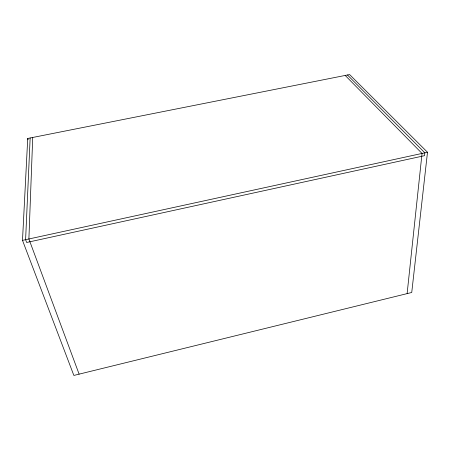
<?xml version="1.0" encoding="UTF-8"?>
<svg xmlns="http://www.w3.org/2000/svg" width="450" height="450" viewBox="0 0 450 450"><rect width="100%" height="100%" fill="white"/><g stroke="black" fill="none" stroke-linecap="round" stroke-linejoin="round"><path stroke-width="0.67" d="M32.721 137.464L28.89 238.978L79.116 374.147M30.15 137.976L25.605 239.692L26.657 242.482L424.536 155.683L424.851 152.826L347.462 74.987M22.5 240.368L27.726 138.459L349.605 74.565L427.5 152.246L411.739 292.483L73.856 375.435L22.5 240.368L427.5 152.246M407.121 293.614L422.038 153.433L345.189 75.437M27.726 138.459L28.164 139.787"/></g></svg>
